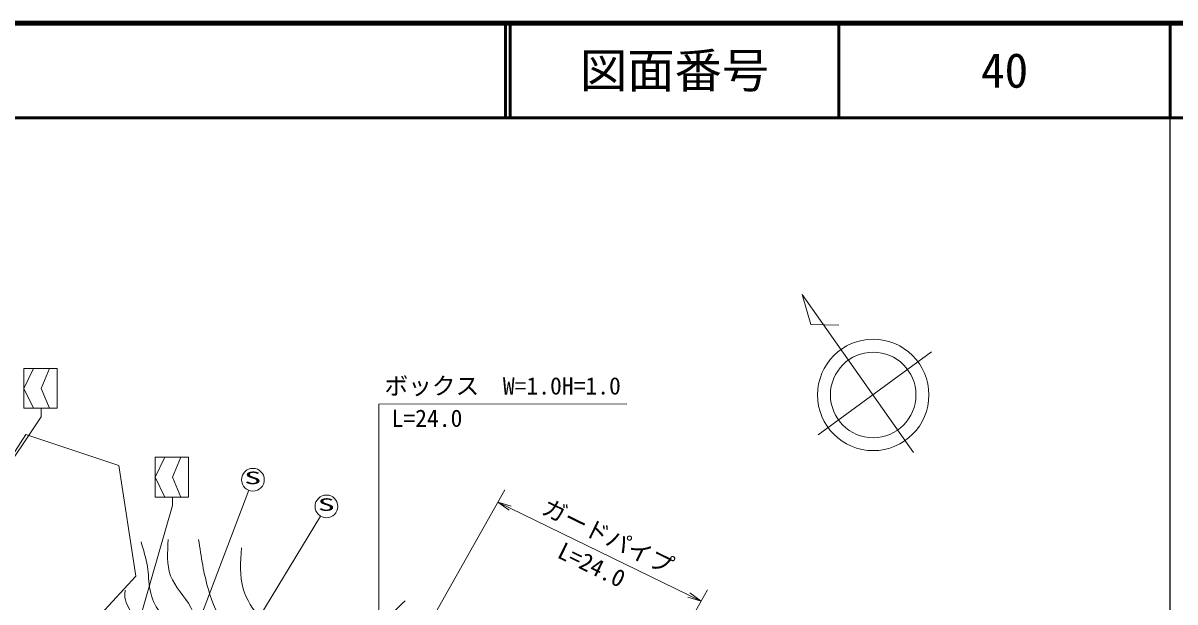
# Model space of a CAD drawing. Units: millimetres, scale not verified. Extents: x 40000 to 680000, y 20000 to 380000.
# Drawn here: x 457780 to 579500, y 318836 to 380000 of the extents above; entities that cross this region are included whole.
import ezdxf
from ezdxf.enums import TextEntityAlignment as Align

# ---------------------------------------------------------------- set-up
doc = ezdxf.new("R2010")
doc.units = ezdxf.units.MM
doc.header["$LTSCALE"] = 1000
for name, color, linetype, lineweight in [('M-BGD', 7, 'Continuous', 13), ('M-BMK-SRVR', 3, 'Continuous', 13), ('M-STR-STR3', 7, 'Continuous', 13), ('M-STR-STRC', 7, 'Continuous', 13), ('M-TTL', 7, 'Continuous', 13), ('M-TTL-BAND', 7, 'Continuous', 25), ('M-TTL-LINE', 7, 'Continuous', 50)]:
    doc.layers.add(name, color=color, linetype=linetype, lineweight=lineweight)
doc.layers.add('M-TTL-TXT', color=7, linetype='Continuous')
doc.styles.add('ＭＳ ゴシック', font='')
doc.styles.get('ＭＳ ゴシック').set_extended_font_data('MS Gothic')

# ---------------------------------------------------------------- blocks, each defined once
blk = doc.blocks.new('open_arrow')
at = {"color": 0, "linetype": 'Continuous', "lineweight": -2}
blk.add_lwpolyline([(7.5, 1.25), (0, 0), (7.5, -1.25)], dxfattribs=at)

msp = doc.modelspace()

# ---------------------------------------------------------------- linework, layer by layer
at = {"layer": 'M-BGD'}
for p, q in [((455837, 332994), (458061, 336538)), ((458061, 336538), (467914, 333269)), ((467914, 333269), (469712, 321556)), ((469712, 321556), (465999, 317556))]:
    msp.add_line(p, q, dxfattribs=at)
for points, knots in [([(476032, 310861), (475590, 311800), (475148, 312739), (474816, 313752), (474534, 314614), (474332, 315529), (473810, 316224), (473370, 316811), (472702, 317240), (472217, 317816), (471684, 318449), (471371, 319260), (471211, 320079), (471047, 320916), (471042, 321764), (470917, 322593), (470784, 323472), (470515, 324332), (470246, 325191)], [0, 0, 0, 0, 1, 1, 1, 2, 2, 2, 3, 3, 3, 4, 4, 4, 5, 5, 5, 6, 6, 6, 6]), ([(479164, 310663), (478388, 311775), (477611, 312888), (477089, 314119), (476515, 315475), (476250, 316974), (475517, 318268), (474862, 319421), (473835, 320411), (473379, 321598), (472936, 322752), (473031, 324092), (473127, 325433)], [0, 0, 0, 0, 1, 1, 1, 2, 2, 2, 3, 3, 3, 4, 4, 4, 4]), ([(476332, 325433), (476600, 323621), (476868, 321810), (477402, 320028), (477800, 318701), (478345, 317390), (479163, 316320), (480077, 315123), (481332, 314226), (482621, 313304), (483939, 312359), (485293, 311389), (486770, 311105), (488367, 310798), (490108, 311294), (491798, 311797), (493525, 312312), (495200, 312834), (496575, 313810), (497802, 314680), (498791, 315911), (499780, 317142)], [0, 0, 0, 0, 1, 1, 1, 2, 2, 2, 3, 3, 3, 4, 4, 4, 5, 5, 5, 6, 6, 6, 7, 7, 7, 7]), ([(480858, 324555), (480749, 323064), (480639, 321574), (481048, 320217), (481390, 319082), (482094, 318040), (482871, 317075), (483623, 316142), (484442, 315281), (485449, 314687), (486441, 314102), (487615, 313775), (488781, 313745), (490502, 313702), (492207, 314306), (493683, 315192), (495370, 316205), (496758, 317585), (498145, 318965)], [0, 0, 0, 0, 1, 1, 1, 2, 2, 2, 3, 3, 3, 4, 4, 4, 5, 5, 5, 6, 6, 6, 6]), ([(473183, 310986), (472576, 311802), (471969, 312619), (471464, 313500), (471097, 314140), (470784, 314814), (470458, 315469), (470106, 316175), (469740, 316858), (469326, 317564), (468949, 318205), (468533, 318865), (468529, 319575), (468528, 319741), (468549, 319910), (468571, 320078)], [0, 0, 0, 0, 1, 1, 1, 2, 2, 2, 3, 3, 3, 4, 4, 4, 5, 5, 5, 5])]:
    msp.add_open_spline(points, degree=3, knots=knots, dxfattribs=at)
at = {"layer": 'M-BMK-SRVR'}
for p, q in [((551868, 334636), (540100, 351303)), ((540100, 351303), (541033, 348145)), ((541033, 348145), (543992, 348081)), ((541794, 336502), (553775, 345264))]:
    msp.add_line(p, q, dxfattribs=at)
for radius in [5885, 4520]:
    msp.add_circle((547613, 340708), radius, dxfattribs=at)
at = {"layer": 'M-STR-STR3'}
for p, q in [((495361, 339743), (521583, 339773)), ((495406, 296931), (495361, 339743)), ((501348, 317698), (508703, 330687)), ((507959, 329374), (529431, 318934)), ((522584, 306842), (530099, 320115))]:
    msp.add_line(p, q, dxfattribs=at)
at = {"layer": 'M-STR-STRC'}
for p, q in [((461379, 343501), (457879, 343500)), ((457879, 343500), (457880, 339300)), ((458879, 343500), (457880, 341400)), ((460579, 343501), (459680, 341401)), ((461379, 343501), (461380, 339301)), ((457880, 341400), (458880, 339300)), ((459680, 341401), (460580, 339301)), ((441790, 311571), (459680, 338401)), ((461380, 339301), (457880, 339300)), ((459680, 338401), (459696, 339288)), ((475258, 334122), (471758, 334122)), ((471758, 334122), (471759, 329922)), ((472758, 334122), (471758, 332022)), ((474458, 334122), (473558, 332022)), ((475258, 334122), (475259, 329922)), ((471758, 332022), (472759, 329922)), ((473558, 332022), (474459, 329922)), ((475259, 329922), (471759, 329922)), ((472826, 307503), (481646, 330632)), ((473559, 329022), (473574, 329910)), ((467706, 308662), (473559, 329022)), ((476193, 306494), (489216, 327906))]:
    msp.add_line(p, q, dxfattribs=at)
for centre in [(482073, 331753), (489839, 328932)]:
    msp.add_circle(centre, 1200, dxfattribs=at)
at = {"layer": 'M-TTL', "color": 2, "lineweight": 140}
msp.add_line((680000, 380000), (40000, 380000), dxfattribs=at)
at = {"layer": 'M-TTL-BAND'}
msp.add_line((579000, 20000), (579000, 370000), dxfattribs=at)
at = {"layer": 'M-TTL-LINE'}
for p, q in [((508747, 380000), (508747, 370000)), ((509247, 380000), (509247, 370000)), ((543997, 380000), (543997, 370000)), ((579000, 380000), (579000, 370000)), ((40000, 370000), (680000, 370000))]:
    msp.add_line(p, q, dxfattribs=at)

# ---------------------------------------------------------------- block references
at = {"layer": 'M-STR-STR3', "xscale": 193, "yscale": 193}
for p, rotation in [((507959, 329374), 334.1), ((529431, 318934), 154.1)]:
    msp.add_blockref('open_arrow', p, dxfattribs=dict(at, rotation=rotation))

# ---------------------------------------------------------------- texts
at = {"layer": 'M-STR-STR3', "style": 'ＭＳ ゴシック'}
for s, rotation, p in [('ボックス\u3000W=1.0H=1.0', 0.014, (495979, 340197)), ('L=24.0', 0.014, (496722, 336781)), ('ガードパイプ', 334.036, (512202, 327733)), ('L=24.0', 334.011, (513869, 323088))]:
    msp.add_text(s, height=1833, rotation=rotation, dxfattribs=at).set_placement(p, align=Align.BOTTOM_LEFT)
at = {"layer": 'M-STR-STRC', "style": 'ＭＳ ゴシック', "width": 2}
for p in [(481155, 330890), (488921, 328069)]:
    msp.add_text('S', height=1320, rotation=0.014, dxfattribs=at).set_placement(p, align=Align.BOTTOM_LEFT)
at = {"layer": 'M-TTL-TXT', "style": 'ＭＳ ゴシック'}
for s, p in [('図面番号', (526622, 375000)), ('40', (561497, 375000))]:
    msp.add_text(s, height=3666, dxfattribs=at).set_placement(p, align=Align.MIDDLE_CENTER)

doc.saveas('drawing.dxf')
